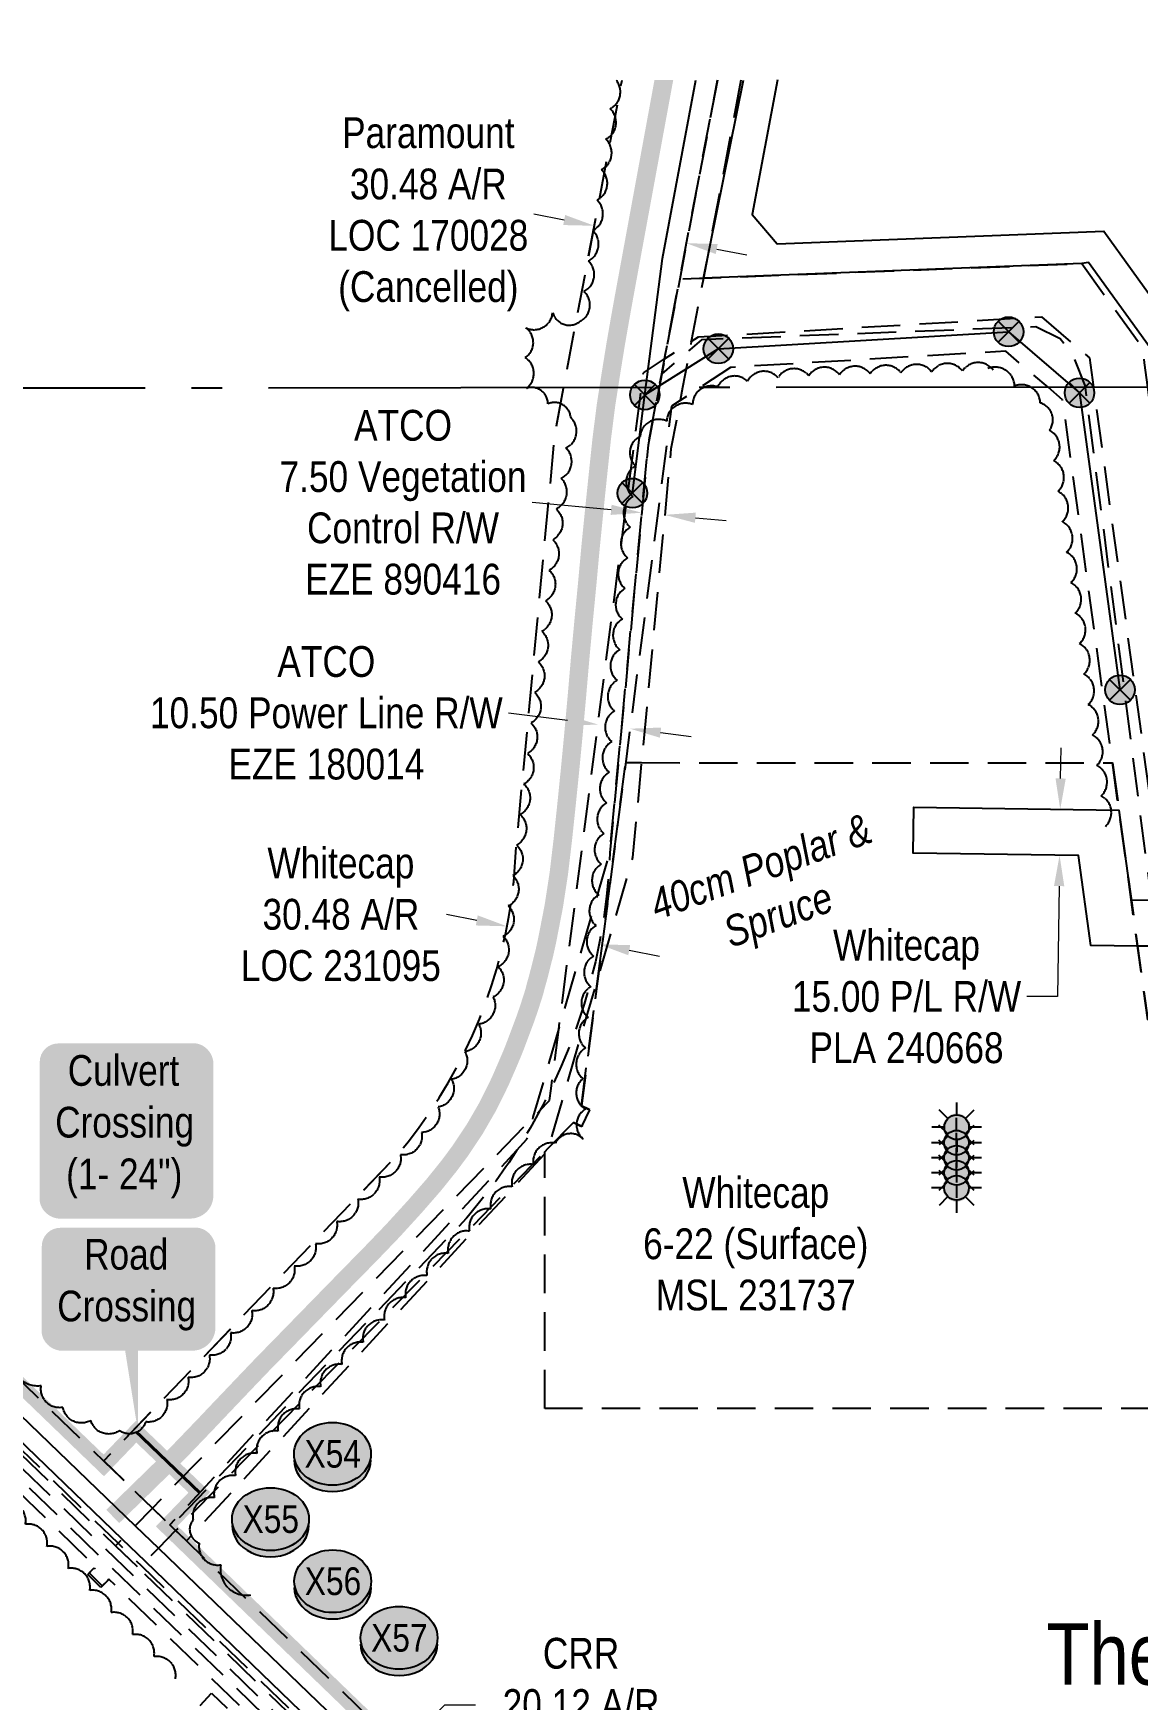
# Model space of a CAD drawing. Extents: x 500622 to 512229, y 6022177 to 6028063.
# Drawn here: x 505029 to 505388, y 6025119 to 6025661 of the extents above; entities that cross this region are included whole.
import ezdxf
from ezdxf.enums import TextEntityAlignment as Align

# ---------------------------------------------------------------- set-up
doc = ezdxf.new("R2010")
doc.units = 0
doc.header["$LTSCALE"] = 5
doc.header["$PDMODE"] = 3
doc.header["$PDSIZE"] = 30
for name, pattern in [('0', [1, 1, 0]), ('foc-ACCESSROAD', [3.75, 2.5, -1.25]), ('foc-FLOWLINE', [3.75, 2.5, -1.25]), ('foc-QUARTERLINE', [33, 25, -3, 2, -3]), ('POWERLINE5', [7.8, 2.4, -0.6, 0.6, -0.6, 0.6, -0.6, 2.4])]:
    doc.linetypes.add(name, pattern=pattern)
doc.layers.get('Defpoints').update_dxf_attribs({"color": 9})
for name, color, linetype, lineweight in [('AS-GENERAL', 48, 'Continuous', 18), ('C-AR-T', 13, 'Continuous', 9), ('C-RW-T', 13, 'Continuous', 9), ('C-WS-T', 13, 'Continuous', 9), ('F-AR-T', 190, 'Continuous', 9), ('F-EZE-T', 190, 'Continuous', 9)]:
    doc.layers.add(name, color=color, linetype=linetype, lineweight=lineweight)
for name, color, linetype in [('AS-POWER', 104, 'foc-POWER'), ('AS-POWER-EXISTING', 72, 'POWERLINE5'), ('AS-ROADS', 254, 'Continuous'), ('C-AR', 13, 'foc-ACCESSROAD'), ('C-RW', 13, 'Continuous'), ('C-SYMBOL', 7, 'Continuous'), ('C-WS', 13, 'foc-ACCESSROAD'), ('C-WS-S', 13, 'Continuous'), ('CG-NOTES', 7, 'Continuous'), ('F-AR', 190, 'foc-ACCESSROAD'), ('F-EZE', 190, 'foc-FLOWLINE'), ('F-RW', 190, 'Continuous'), ('L-QSEC', 8, 'foc-QUARTERLINE'), ('P-CROSSINGS', 250, 'Continuous'), ('T-BUSH', 110, '0'), ('T-BUSH-T', 110, 'Continuous')]:
    doc.layers.add(name, color=color, linetype=linetype)
doc.layers.add('P-PROPOSED-WL2', color=7, linetype='Continuous', true_color=0x05c1ff)
doc.styles.add('175L', font='ARIALN.TTF', dxfattribs={"height": 20})
doc.styles.add('80', font='ARIALN.TTF', dxfattribs={"height": 10})
doc.styles.add('80CG', font='ARIALN.TTF', dxfattribs={"height": 10})
doc.styles.add('80LS', font='ARIALNI.TTF', dxfattribs={"height": 10})
doc.styles.add('Crossing', font='ARIALN.TTF', dxfattribs={"height": 10})
doc.styles.add('foc-LtypeFont', font='ARIALN.TTF', dxfattribs={"height": 7.35})
doc.linetypes.add('foc-POWER', pattern='A,6,-1,["P",foc-LtypeFont,S=0.2,R=0,X=-0.625,Y=-0.75],-1.24,4', length=12.24)
doc.dimstyles.new('Compass 5 000', dxfattribs={"dimscale": 5, "dimtxt": 9, "dimasz": 2, "dimexe": 0.2, "dimexo": 0.0625, "dimgap": 0.5, "dimtad": 0, "dimtih": 1, "dimtoh": 1, "dimzin": 0, "dimdsep": 46, "dimtxsty": '80CG', "dimcen": 0.1, "dimse1": 1, "dimse2": 1, "dimclrd": 256, "dimclrt": 256, "dimaunit": 1, "dimadec": 4, "dimazin": 0, "dimtfac": 0.06, "dimtofl": 0, "dimtmove": 0, "dimatfit": 1, "dimfxl": 0.2, "dimtolj": 1, "dimtzin": 0, "dimlwd": -1, "dimarcsym": 0})

# ---------------------------------------------------------------- blocks, each defined once
blk = doc.blocks.new('*D1031')
at = {"layer": 'Defpoints', "color": 0, "transparency": 16777216}
for p in [(505128.85, 6025122.39), (505114.87, 6025107.91), (505148.79, 6025103.13)]:
    blk.add_point(p, dxfattribs=at)
at = {"layer": 'F-AR-T', "transparency": 16777216}
for p, q in [((505155.73, 6025110.33), (505162.68, 6025117.52)), ((505162.68, 6025117.52), (505172.68, 6025117.52)), ((505127.86, 6025081.47), (505120.91, 6025074.28))]:
    blk.add_line(p, q, dxfattribs=at)
for points in [[(505154.53, 6025111.49), (505156.93, 6025109.17), (505148.79, 6025103.13)], [(505126.66, 6025082.63), (505129.06, 6025080.31), (505134.81, 6025088.66)]]:
    blk.add_solid(points, dxfattribs=at)
at = {"layer": 'F-AR-T', "transparency": 16777216, "insert": (505206.99, 6025117.52), "char_height": 10, "attachment_point": 5, "style": '80CG'}
blk.add_mtext('\\A1;CRR\\P20.12 A/R\\PLOC 211108', dxfattribs=at)
blk = doc.blocks.new('*D1083')
at = {"layer": 'Defpoints', "color": 0, "transparency": 16777216}
for p in [(505213.18, 6025441.44), (505212.49, 6025436.11), (505223.59, 6025440.1)]:
    blk.add_point(p, dxfattribs=at)
at = {"layer": 'F-EZE-T', "transparency": 16777216}
for p, q in [((505202.58, 6025437.38), (505183.39, 6025439.86)), ((505232.82, 6025433.49), (505242.74, 6025432.21))]:
    blk.add_line(p, q, dxfattribs=at)
for points in [[(505202.79, 6025439.04), (505202.36, 6025435.73), (505212.49, 6025436.11)], [(505233.03, 6025435.14), (505232.61, 6025431.83), (505222.9, 6025434.76)]]:
    blk.add_solid(points, dxfattribs=at)
at = {"layer": 'F-EZE-T', "transparency": 16777216, "insert": (505124.24, 6025439.86), "char_height": 10, "attachment_point": 5, "style": '80CG'}
blk.add_mtext('\\A1;ATCO\\P10.50 Power Line R/W\\PEZE 180014', dxfattribs=at)
blk = doc.blocks.new('*D1084')
at = {"layer": 'Defpoints', "color": 0, "transparency": 16777216}
for p in [(505226.73, 6025504.96), (505223.21, 6025467.49), (505230.67, 6025466.79)]:
    blk.add_point(p, dxfattribs=at)
at = {"layer": 'F-EZE-T', "transparency": 16777216}
for p, q in [((505216.77, 6025505.9), (505191.11, 6025508.3)), ((505244.14, 6025503.33), (505254.1, 6025502.39))]:
    blk.add_line(p, q, dxfattribs=at)
for points in [[(505216.92, 6025507.55), (505216.61, 6025504.24), (505226.73, 6025504.96)], [(505244.3, 6025504.99), (505243.99, 6025501.67), (505234.18, 6025504.26)]]:
    blk.add_solid(points, dxfattribs=at)
at = {"layer": 'F-EZE-T', "transparency": 16777216, "insert": (505149.15, 6025508.3), "char_height": 10, "attachment_point": 5, "style": '80CG'}
blk.add_mtext('\\A1;ATCO\\P7.50 Vegetation\\PControl R/W\\PEZE 890416', dxfattribs=at)
blk = doc.blocks.new('POWERPOLE')
h = blk.add_hatch(color=255)
edge = h.paths.add_edge_path()
edge.add_arc((0, 0), 0.96, 0, 360)
at = {"linetype": 'Continuous'}
for p, q in [((0.68, -0.68), (-0.68, 0.68)), ((-0.68, -0.68), (0.68, 0.68))]:
    blk.add_line(p, q, dxfattribs=at)
blk.add_circle((0, 0), 0.96, dxfattribs=at)
blk = doc.blocks.new('*D1154')
at = {"layer": 'C-AR-T', "transparency": 16777216}
for p, q in [((505173.11, 6025372.45), (505163.3, 6025374.37)), ((505222.65, 6025362.76), (505232.46, 6025360.84))]:
    blk.add_line(p, q, dxfattribs=at)
for points in [[(505173.43, 6025374.08), (505172.79, 6025370.81), (505182.92, 6025370.53)], [(505222.97, 6025364.4), (505222.33, 6025361.13), (505212.83, 6025364.68)]]:
    blk.add_solid(points, dxfattribs=at)
at = {"layer": 'Defpoints', "color": 0, "transparency": 16777216}
for p in [(505182.92, 6025370.53), (505183.26, 6025372.25), (505213.17, 6025366.4)]:
    blk.add_point(p, dxfattribs=at)
at = {"layer": 'C-AR-T', "transparency": 16777216, "insert": (505128.96, 6025374.37), "char_height": 10, "attachment_point": 5, "style": '80CG'}
blk.add_mtext('\\A1;Whitecap\\P30.48 A/R\\PLOC 231095', dxfattribs=at)
blk = doc.blocks.new('*U1156')
h = blk.add_hatch(color=59)
edge = h.paths.add_edge_path()
edge.add_line((-21.5, -20), (21.5, -20))
edge.add_arc((21.5, -14), 6, 270, 360)
edge.add_line((27.5, -14), (27.5, 12.5))
edge.add_arc((21.5, 12.5), 6, 0, 90)
edge.add_line((21.5, 18.5), (-21.5, 18.5))
edge.add_arc((-21.5, 12.5), 6, 90, 180)
edge.add_line((-27.5, 12.5), (-27.5, -14))
edge.add_arc((-21.5, -14), 6, 180, 270)
at = {"color": 1, "flags": 128}
blk.add_lwpolyline([(-21.5, -20, 3, 3, 0), (21.5, -20, 3, 3, 0.414214), (27.5, -14, 3, 3, 0), (27.5, 12.5, 3, 0, 0.414214), (21.5, 18.5, 0, 0, 0), (-21.5, 18.5, 0, 0, 0.414214), (-27.5, 12.5, 0, 0, 0), (-27.5, -14, 0, 3, 0.414214)], format="xyseb", close=True, dxfattribs=at)
blk.add_lwpolyline([(3.85, -48.15, 0, 7.5, 0), (0, 0, 0, 0, 0)], format="xyseb", dxfattribs=at)
at = {"color": 1, "style": '80'}
blk.add_attdef('ENTER_TEXT_001', (-35.99, -5), '', height=10, dxfattribs=at)
blk = doc.blocks.new('*U1148')
h = blk.add_hatch(color=254)
edge = h.paths.add_edge_path()
edge.add_line((-21.5, -28.5), (21.5, -28.5))
edge.add_arc((21.5, -22.5), 6, 270, 360)
edge.add_line((27.5, -22.5), (27.5, 21))
edge.add_arc((21.5, 21), 6, 0, 90)
edge.add_line((21.5, 27), (-21.5, 27))
edge.add_arc((-21.5, 21), 6, 90, 180)
edge.add_line((-27.5, 21), (-27.5, -22.5))
edge.add_arc((-21.5, -22.5), 6, 180, 270)
at = {"color": 160, "flags": 128}
blk.add_lwpolyline([(-21.5, -28.5, 3, 3, 0), (21.5, -28.5, 3, 3, 0.414214), (27.5, -22.5, 3, 3, 0), (27.5, 21, 3, 0, 0.414214), (21.5, 27, 0, 0, 0), (-21.5, 27, 0, 0, 0.414214), (-27.5, 21, 0, 0, 0), (-27.5, -22.5, 0, 3, 0.414214)], format="xyseb", close=True, dxfattribs=at)
at = {"color": 160, "style": '80'}
blk.add_attdef('ENTER_TEXT_001', (-26.85, -4.92), '', height=10, dxfattribs=at)
blk = doc.blocks.new('*D1155')
at = {"layer": 'Defpoints', "color": 0, "transparency": 16777216}
for p in [(505212.75, 6025605.67), (505211.33, 6025598.22), (505242.66, 6025599.99)]:
    blk.add_point(p, dxfattribs=at)
at = {"layer": 'F-AR-T', "transparency": 16777216}
for p, q in [((505201.51, 6025600.09), (505191.68, 6025601.96)), ((505251.07, 6025590.67), (505260.89, 6025588.81))]:
    blk.add_line(p, q, dxfattribs=at)
for points in [[(505201.82, 6025601.73), (505201.2, 6025598.45), (505211.33, 6025598.22)], [(505251.38, 6025592.31), (505250.76, 6025589.04), (505241.24, 6025592.54)]]:
    blk.add_solid(points, dxfattribs=at)
at = {"layer": 'F-AR-T', "transparency": 16777216, "insert": (505157.37, 6025601.96), "char_height": 10, "attachment_point": 5, "style": '80CG'}
blk.add_mtext('\\A1;Paramount\\P30.48 A/R\\PLOC 170028\\P(Cancelled)', dxfattribs=at)
blk = doc.blocks.new('xing2')
h = blk.add_hatch(color=50)
h.dxf.hatch_style = 1
edge = h.paths.add_edge_path()
edge.add_ellipse((0, 0), major_axis=(-12.5, 0), ratio=0.816297, start_angle=0, end_angle=360)
h = blk.add_hatch(color=250)
h.dxf.hatch_style = 1
edge = h.paths.add_edge_path()
edge.add_ellipse((0, -2.05), major_axis=(-12.5, 0), ratio=0.816297, start_angle=0, end_angle=180)
edge.add_line((12.5, -2.05), (12.5, 0))
edge.add_ellipse((0, 0), major_axis=(-12.5, 0), ratio=0.816297, start_angle=0, end_angle=180, ccw=False)
edge.add_line((-12.5, 0), (-12.5, -2.05))
at = {"color": 250}
blk.add_ellipse((0, 0), major_axis=(-12.5, 0), ratio=0.816297, dxfattribs=at)
blk.add_ellipse((0, -2.05), major_axis=(-12.5, 0), ratio=0.816297, start_param=0, end_param=3.141593, dxfattribs=at)
at = {"color": 250, "style": 'Crossing'}
blk.add_attdef('CROSSING', text='', height=9, dxfattribs=at).set_placement((0.09, 0.02), align=Align.MIDDLE_CENTER)
at = {"color": 250, "style": 'Crossing', "flags": 1}
for tag, p in [('OWNER', (0.09, -12.49)), ('DESCRIPTION', (0.09, -25.77)), ('LOCATION', (0.09, -39.3)), ('DWG_REF', (0.09, -52.84))]:
    blk.add_attdef(tag, text='', height=9, dxfattribs=at).set_placement(p, align=Align.MIDDLE_CENTER)
blk = doc.blocks.new('*D1297')
at = {"layer": 'C-RW-T', "transparency": 16777216}
for p, q in [((505362.82, 6025418.58), (505362.96, 6025428.58)), ((505362.33, 6025383.59), (505361.83, 6025347.67)), ((505361.83, 6025347.67), (505351.83, 6025347.67))]:
    blk.add_line(p, q, dxfattribs=at)
for points in [[(505361.15, 6025418.61), (505364.49, 6025418.56), (505362.68, 6025408.58)], [(505360.66, 6025383.62), (505364, 6025383.57), (505362.47, 6025393.59)]]:
    blk.add_solid(points, dxfattribs=at)
at = {"layer": 'Defpoints', "color": 0, "transparency": 16777216}
for p in [(505350.37, 6025408.76), (505350.16, 6025393.77), (505362.47, 6025393.59)]:
    blk.add_point(p, dxfattribs=at)
at = {"layer": 'C-RW-T', "transparency": 16777216, "insert": (505312.74, 6025347.67), "char_height": 10, "attachment_point": 5, "style": '80CG'}
blk.add_mtext('\\A1;Whitecap\\P15.00 P/L R/W\\PPLA 240668', dxfattribs=at)
blk = doc.blocks.new('GAS')
h = blk.add_hatch(color=255)
h.dxf.hatch_style = 1
edge = h.paths.add_edge_path()
edge.add_arc((0, 0), 0.9, 0, 360)
for p, q in [((-0.57, 0.57), (-1.14, 1.14)), ((0, 0.81), (0, 1.62)), ((0.57, 0.57), (1.14, 1.14)), ((-0.81, 0), (-1.62, 0)), ((1.62, 0), (0.81, 0)), ((-0.57, -0.57), (-1.14, -1.14)), ((0, -0.81), (0, -1.62)), ((1.14, -1.14), (0.57, -0.57))]:
    blk.add_line(p, q)
blk.add_circle((0, 0), 0.8)

msp = doc.modelspace()

# ---------------------------------------------------------------- hatches: boundary and pattern name
at = {"layer": 'AS-ROADS'}
h = msp.add_hatch(color=256, dxfattribs=at)
h.dxf.hatch_style = 1
h.paths.add_polyline_path([(505236.938, 6025645.57), (505230.84, 6025645.564), (505218.035, 6025575.822), (505216.708, 6025568.427), (505215.244, 6025559.996), (505213.76, 6025550.801), (505212.148, 6025540.477), (505210.727, 6025529.272), (505209.529, 6025517.922), (505208.315, 6025506.225), (505207.124, 6025494.314), (505206.025, 6025482.322), (505204.853, 6025470.178), (505203.717, 6025457.892), (505202.664, 6025445.646), (505201.574, 6025433.629), (505200.466, 6025422.004), (505199.299, 6025410.481), (505198.107, 6025399.19), (505196.807, 6025388.181), (505195.185, 6025377.585), (505193.179, 6025367.29), (505192.933, 6025366.071), (505192.662, 6025364.839), (505192.389, 6025363.588), (505192.122, 6025362.389), (505190.235, 6025354.978), (505189.912, 6025353.789), (505189.56, 6025352.568), (505189.22, 6025351.317), (505188.968, 6025350.249), (505188.641, 6025349.176), (505187.141, 6025344.524), (505185.941, 6025341.094), (505182.577, 6025332.148), (505181.725, 6025330.038), (505180.365, 6025326.835), (505178.036, 6025321.484), (505176.487, 6025318.263), (505173.835, 6025313.016), (505169.918, 6025306.237), (505165.361, 6025299.393), (505161.878, 6025294.684), (505158.782, 6025290.828), (505156.836, 6025288.413), (505150.718, 6025281.386), (505143.623, 6025273.613), (505136.246, 6025265.933), (505128.835, 6025258.39), (505121.599, 6025250.981), (505114.745, 6025243.956), (505108.09, 6025237.126), (505101.45, 6025230.336), (505095.256, 6025223.859), (505089.871, 6025218.2), (505085.704, 6025213.83), (505083.603, 6025211.597), (505083.451, 6025211.43), (505073.951, 6025201.55), (505052.751, 6025180.862), (505056.942, 6025176.574), (505078.209, 6025197.326), (505087.83, 6025207.332), (505088.004, 6025207.523), (505090.058, 6025209.706), (505094.211, 6025214.062), (505099.595, 6025219.72), (505105.761, 6025226.167), (505112.381, 6025232.937), (505119.04, 6025239.771), (505125.891, 6025246.793), (505133.119, 6025254.194), (505140.547, 6025261.754), (505148.001, 6025269.514), (505155.195, 6025277.395), (505161.434, 6025284.562), (505163.454, 6025287.069), (505166.629, 6025291.022), (505170.27, 6025295.946), (505175.016, 6025303.072), (505179.111, 6025310.161), (505181.866, 6025315.611), (505183.489, 6025318.987), (505185.874, 6025324.466), (505187.266, 6025327.743), (505188.165, 6025329.969), (505191.579, 6025339.048), (505192.826, 6025342.614), (505194.363, 6025347.383), (505194.76, 6025348.684), (505195.033, 6025349.841), (505195.335, 6025350.951), (505195.686, 6025352.171), (505196.035, 6025353.451), (505197.956, 6025360.998), (505198.245, 6025362.297), (505198.519, 6025363.553), (505198.801, 6025364.834), (505199.062, 6025366.125), (505201.094, 6025376.557), (505202.75, 6025387.376), (505204.067, 6025398.523), (505205.264, 6025409.864), (505206.434, 6025421.417), (505207.545, 6025433.073), (505208.638, 6025445.119), (505209.69, 6025457.36), (505210.823, 6025469.614), (505211.996, 6025481.76), (505213.094, 6025493.742), (505214.281, 6025505.617), (505215.494, 6025517.298), (505216.684, 6025528.58), (505218.086, 6025539.637), (505219.683, 6025549.86), (505221.159, 6025559.005), (505222.613, 6025567.385), (505223.935, 6025574.751)])

# ---------------------------------------------------------------- linework, layer by layer
at = {"layer": 'AS-GENERAL', "const_width": 0.999, "flags": 128}
msp.add_lwpolyline([(505062.424, 6025206.265), (505082.957, 6025186.56)], dxfattribs=at)
at = {"layer": 'AS-POWER', "flags": 128}
for points in [[(505223.693, 6025511.308), (505227.725, 6025543.247), (505233.51, 6025587.609), (505244.234, 6025645.578)], [(505227.731, 6025543.237), (505251.585, 6025558.248), (505345.9, 6025563.768), (505368.95, 6025543.926), (505382.015, 6025447.398)]]:
    msp.add_lwpolyline(points, dxfattribs=at)
at = {"layer": 'C-AR', "flags": 128}
msp.add_lwpolyline([(505251.315, 6025645.585), (505239.036, 6025580.892), (505234.133, 6025554.961), (505233.219, 6025550.133), (505232.337, 6025545.598), (505228.78, 6025526.863), (505216.356, 6025394.461), (505215.935, 6025387.317), (505215.253, 6025380.194), (505214.311, 6025373.099), (505213.11, 6025366.045), (505211.65, 6025359.039), (505209.936, 6025352.092), (505207.968, 6025345.212), (505205.75, 6025338.409), (505203.283, 6025331.69), (505200.573, 6025325.068), (505197.622, 6025318.549), (505197.25, 6025317.802), (505194.434, 6025312.142), (505193.635, 6025310.674), (505191.013, 6025305.857), (505190.435, 6025304.881), (505187.365, 6025299.701), (505186.136, 6025297.79), (505183.493, 6025293.682), (505182.588, 6025292.382), (505179.404, 6025287.81), (505170.464, 6025276.38), (505169.806, 6025275.619), (505073.792, 6025175.566), (505073.384, 6025175.96), (505067.723, 6025181.441), (505051.929, 6025196.773), (505147.292, 6025296.155), (505150.927, 6025300.628), (505154.402, 6025305.225), (505157.715, 6025309.94), (505160.861, 6025314.769), (505161.295, 6025315.489), (505162.628, 6025317.7), (505163.837, 6025319.704), (505166.638, 6025324.741), (505169.262, 6025329.872), (505171.705, 6025335.092), (505173.963, 6025340.393), (505176.035, 6025345.771), (505177.919, 6025351.218), (505179.61, 6025356.727), (505181.108, 6025362.292), (505182.411, 6025367.906), (505183.516, 6025373.562), (505184.424, 6025379.253), (505185.132, 6025384.972), (505185.947, 6025396.468), (505198.584, 6025531.133), (505201.327, 6025545.566), (505220.325, 6025645.553)], dxfattribs=at)
msp.add_lwpolyline([(505369.695, 6025585.944), (505389.328, 6025558.734), (505389.976, 6025553.707), (505391.001, 6025545.764), (505409.043, 6025405.969), (505409.311, 6025403.897), (505410.067, 6025398.034), (505433.588, 6025215.807), (505425.633, 6025214.99), (505413.696, 6025213.764), (505397.276, 6025340.979), (505370.848, 6025545.742), (505370.778, 6025546.296), (505367.227, 6025555.201), (505362.68, 6025561.503), (505354.763, 6025565.363), (505246.087, 6025561.161), (505242.305, 6025557.903), (505233.231, 6025550.143), (505234.131, 6025554.963), (505239.036, 6025580.892), (505245.476, 6025581.142), (505246.724, 6025581.189), (505369.695, 6025585.944)], close=True, dxfattribs=at)
at = {"layer": 'C-RW'}
msp.add_lwpolyline([(505270.829, 6025645.605), (505262.549, 6025601.833), (505270.689, 6025592.358), (505376.837, 6025596.487), (505404.505, 6025558.127), (505405.443, 6025556.827), (505413.402, 6025545.787), (505417.022, 6025540.775), (505430.137, 6025448.951), (505514.292, 6025457.777), (505524.308, 6025378.042), (505514.386, 6025376.796), (505505.591, 6025446.809), (505421.599, 6025438), (505407.471, 6025536.922), (505407.178, 6025537.327), (505401.082, 6025545.774), (505394.68, 6025554.656), (505371.865, 6025586.287), (505369.694, 6025586.008), (505266.254, 6025581.988), (505246.724, 6025581.19), (505259.756, 6025645.594)], dxfattribs=at)
msp.add_lwpolyline([(505270.829, 6025645.605), (505262.549, 6025601.833), (505270.689, 6025592.358), (505376.837, 6025596.487), (505404.505, 6025558.127), (505405.443, 6025556.827), (505413.402, 6025545.787), (505417.022, 6025540.775), (505430.137, 6025448.951), (505514.292, 6025457.777), (505524.308, 6025378.042), (505514.386, 6025376.796), (505505.591, 6025446.809), (505421.599, 6025438), (505407.471, 6025536.922), (505407.178, 6025537.327), (505401.082, 6025545.774), (505394.68, 6025554.656), (505371.865, 6025586.287), (505369.694, 6025586.008), (505266.254, 6025581.988), (505246.724, 6025581.19), (505259.756, 6025645.594)], dxfattribs=at)
msp.add_lwpolyline([(505522.411, 6025377.237), (505522.201, 6025362.247), (505414.492, 6025363.753), (505398.433, 6025363.977), (505394.3, 6025364.035), (505387.814, 6025364.125), (505372.655, 6025364.338), (505368.65, 6025393.507), (505314.928, 6025394.258), (505315.138, 6025409.249), (505381.752, 6025408.319), (505385.754, 6025379.149), (505392.362, 6025379.056), (505396.372, 6025378.999), (505412.554, 6025378.773), (505514.316, 6025377.35), (505518.355, 6025377.294), (505522.411, 6025377.237)], close=True, dxfattribs=at)
at = {"layer": 'C-WS'}
msp.add_lwpolyline([(505379.647, 6025423.678), (505391.105, 6025340.133), (505397.277, 6025340.979), (505413.696, 6025213.764), (505195.231, 6025213.823), (505195.231, 6025296.573), (505195.231, 6025297.274), (505196.311, 6025298.383), (505204.498, 6025306.786), (505206.688, 6025305.727), (505207.198, 6025305.48), (505209.808, 6025310.879), (505209.462, 6025311.047), (505207.108, 6025312.187), (505212.535, 6025354.3), (505221.479, 6025423.722), (505226.624, 6025423.72), (505379.647, 6025423.678)], close=True, dxfattribs=at)
at = {"layer": 'F-AR', "flags": 128}
msp.add_lwpolyline([(504251.495, 6025993.611), (504603.403, 6025629.214), (504690.717, 6025545.058), (504773.32, 6025465.448), (504803.51, 6025436.351), (504932.392, 6025312.134), (505051.91, 6025196.737), (505067.723, 6025181.441), (505073.384, 6025175.96), (505073.792, 6025175.566), (505075.263, 6025174.145), (505078.782, 6025170.747), (505273.201, 6024982.97), (505290.82, 6024965.954), (505302.562, 6024954.614), (505370.179, 6024947.192), (505380.113, 6024946.102), (505595.791, 6024922.436), (505726.848, 6024908.055), (506051.746, 6024873.772), (506074.469, 6024871.374), (506084.412, 6024870.325), (506099.346, 6024868.749), (506166.617, 6024861.649), (506197.108, 6024858.432), (506397.712, 6024837.264), (506427.875, 6024834.081), (507032.806, 6024770.239), (507048.347, 6024768.542), (507067.558, 6024766.57), (507090.453, 6024764.155), (507112.618, 6024761.753), (507129.922, 6024759.856), (507169.525, 6024755.663), (507178.205, 6024754.842), (507219.769, 6024750.516), (507285.703, 6024743.556), (507387.791, 6024732.786), (507402.851, 6024731.196), (507416.299, 6024729.777), (507417.91, 6024729.608), (507422.897, 6024729.083), (507429.871, 6024728.346), (507431.338, 6024728.191), (507434.912, 6024727.814), (507446.941, 6024726.546), (507449.949, 6024726.235), (507450.825, 6024705.898), (507435.739, 6024707.49), (507430.713, 6024708.019), (507426.581, 6024708.456), (507423.673, 6024708.764), (507418.678, 6024709.29), (507411.541, 6024710.042), (507403.551, 6024710.886), (507401.799, 6024711.07), (507386.888, 6024712.644), (507219.8, 6024730.277), (507210.07, 6024731.28), (507199.996, 6024732.276), (507156.386, 6024736.847), (507139.095, 6024738.749), (507106.13, 6024742.271), (507104.934, 6024742.398), (507095.889, 6024743.355), (507082.71, 6024744.743), (507081.935, 6024744.825), (507063.202, 6024746.8), (507062.63, 6024746.86), (506656.919, 6024789.668), (506626.574, 6024792.868), (506427.904, 6024813.842), (506397.74, 6024817.025), (506097.235, 6024848.735), (506082.326, 6024850.308), (506072.337, 6024851.362), (506069.609, 6024851.65), (506052.334, 6024853.474), (506049.619, 6024853.762), (505796.286, 6024880.49), (505724.694, 6024888.046), (505595.817, 6024902.189), (505395.347, 6024924.186), (505377.902, 6024926.1), (505367.968, 6024927.19), (505293.529, 6024935.36), (505279.276, 6024949.126), (505258.139, 6024969.541), (505240.52, 6024986.557), (505157.7, 6025066.55), (505143.207, 6025080.548), (504908.937, 6025306.818), (504803.539, 6025408.392), (504773.35, 6025437.487), (504737.941, 6025471.611), (504723.447, 6025485.579), (504661.759, 6025545.028), (504589.183, 6025614.976), (504239.993, 6025976.527), (504235.87, 6025976.477), (503970.903, 6025971.592), (503965.562, 6025971.495), (503961.463, 6025971.427), (503957.66, 6025971.35), (503954.123, 6025971.285), (503933.727, 6025970.911), (503939.681, 6025980.532), (503940.276, 6025981.494), (503942.405, 6025984.933), (503945.718, 6025990.356), (503946.23, 6025991.112), (503957.205, 6025991.311), (503967.794, 6025991.503), (503970.884, 6025991.559), (504248.614, 6025996.595), (504251.495, 6025993.611)], close=True, dxfattribs=at)
msp.add_lwpolyline([(505251.315, 6025645.585), (505239.036, 6025580.892), (505234.132, 6025554.962), (505233.216, 6025550.135), (505232.337, 6025545.598), (505228.78, 6025526.863), (505216.356, 6025394.461), (505215.935, 6025387.317), (505215.253, 6025380.194), (505214.311, 6025373.099), (505213.11, 6025366.045), (505211.65, 6025359.039), (505209.936, 6025352.092), (505207.968, 6025345.212), (505205.75, 6025338.409), (505203.283, 6025331.69), (505200.573, 6025325.068), (505197.622, 6025318.549), (505197.25, 6025317.802), (505194.434, 6025312.142), (505193.635, 6025310.674), (505191.013, 6025305.857), (505190.435, 6025304.881), (505187.365, 6025299.701), (505186.136, 6025297.79), (505183.493, 6025293.682), (505182.588, 6025292.382), (505179.404, 6025287.81), (505170.464, 6025276.38), (505169.806, 6025275.619), (505073.792, 6025175.566), (505073.384, 6025175.96), (505067.723, 6025181.439), (505051.931, 6025196.774), (505147.292, 6025296.155), (505150.927, 6025300.628), (505154.402, 6025305.225), (505157.715, 6025309.94), (505160.861, 6025314.769), (505161.295, 6025315.489), (505162.628, 6025317.7), (505163.837, 6025319.704), (505166.638, 6025324.741), (505169.262, 6025329.872), (505171.705, 6025335.092), (505173.963, 6025340.393), (505176.035, 6025345.771), (505177.919, 6025351.218), (505179.61, 6025356.727), (505181.108, 6025362.292), (505182.411, 6025367.906), (505183.516, 6025373.562), (505184.424, 6025379.253), (505185.132, 6025384.972), (505185.947, 6025396.468), (505198.584, 6025531.133), (505201.327, 6025545.566), (505220.325, 6025645.553)], dxfattribs=at)
at = {"layer": 'F-EZE', "flags": 128}
for points in [[(503178.508, 6026726.636), (503253.993, 6026652.668), (503256.321, 6026654.793), (503260.368, 6026650.361), (503258.163, 6026648.348), (503262.592, 6026642.72), (503308.388, 6026587.238), (503311.073, 6026584.476), (503334.711, 6026560.158), (503366.2, 6026527.765), (503366.874, 6026527.072), (503391.835, 6026514.367), (503417.101, 6026501.508), (503426.869, 6026497.307), (503432.572, 6026494.686), (503433.002, 6026495.408), (503434.256, 6026497.313), (503436.426, 6026500.608), (503439.135, 6026504.722), (503443.145, 6026510.812), (503443.866, 6026511.872), (503446.838, 6026516.422), (503451.851, 6026513.121), (503450.33, 6026510.811), (503448.148, 6026507.497), (503446.321, 6026504.721), (503441.445, 6026497.316), (503440.756, 6026496.269), (503438.224, 6026492.424), (503441.986, 6026490.806), (503552.242, 6026378.243), (503581.756, 6026348.113), (503677.055, 6026250.828), (503934.077, 6025988.455), (503941.244, 6025986.096), (503942.803, 6025985.581), (503956.065, 6025981.088), (503957.056, 6025980.891), (503966.272, 6025977.857), (503970.898, 6025976.335), (503976.888, 6025974.363), (504231.225, 6025981.286), (504239.354, 6025981.508), (504243.548, 6025981.622), (504244.005, 6025981.635), (504260.85, 6025963.706), (504415.54, 6025799.074), (504514.391, 6025693.879), (504555.616, 6025654.046), (504668.439, 6025545.035), (504773.343, 6025443.68), (504803.533, 6025414.511), (505056.584, 6025170.01), (505064.131, 6025162.718), (505121.189, 6025107.593), (505120.386, 6025106.761), (505118.3, 6025104.603), (505116.215, 6025102.445), (505113.891, 6025100.04), (505107.044, 6025106.655), (505104.788, 6025104.284), (505136.413, 6025074.188), (505148.624, 6025062.568), (505150.81, 6025064.721), (505153.178, 6025062.317), (505155.023, 6025060.445), (505152.974, 6025058.428), (505217.677, 6024996.857), (505232.384, 6024988.111), (505239.788, 6024987.264), (505249.744, 6024986.126), (505259.698, 6024984.988), (505272.644, 6024983.508), (505372.925, 6024972.044), (505595.76, 6024947.59), (505729.555, 6024932.908), (506054.394, 6024898.619), (506077.115, 6024896.221), (506087.015, 6024894.915), (506087.509, 6024899.638), (506099.497, 6024898.352), (506102.429, 6024898.037), (506101.952, 6024893.594), (506107.432, 6024893.012), (506105.846, 6024878.09), (506100.351, 6024878.674), (506099.318, 6024868.758), (506098.481, 6024860.874), (506097.837, 6024854.811), (506097.206, 6024848.744), (506096.43, 6024842.034), (506170.129, 6024834.14), (506170.033, 6024841.051), (506169.949, 6024847.191), (506169.864, 6024853.332), (506169.754, 6024861.318), (506169.541, 6024876.751), (506175.542, 6024876.833), (506175.765, 6024860.684), (506175.875, 6024852.698), (506175.96, 6024846.557), (506176.045, 6024840.417), (506176.141, 6024833.495), (506397.751, 6024809.756), (506427.914, 6024806.524), (506626.097, 6024785.286), (506656.44, 6024782.035), (507018.375, 6024743.27), (507068.556, 6024737.896), (507087.885, 6024735.826), (507110.954, 6024733.355), (507138.525, 6024730.401), (507149.975, 6024729.176), (507167.813, 6024727.267), (507213.486, 6024722.379), (507219.814, 6024721.702), (507223.602, 6024721.296), (507384.284, 6024704.1), (507399.193, 6024702.505), (507400.016, 6024702.416), (507400.982, 6024704.098), (507404.857, 6024710.748), (507406.439, 6024713.471), (507415.935, 6024729.815), (507417.804, 6024733.032), (507422.547, 6024741.196), (507424.002, 6024743.694), (507429.129, 6024752.524), (507433.934, 6024760.795), (507445.287, 6024780.276), (507446.171, 6024751.986), (507441.367, 6024743.711), (507434.776, 6024732.373), (507432.288, 6024728.09), (507423.448, 6024712.875), (507421.209, 6024709.025), (507418.931, 6024705.102), (507417.35, 6024702.38), (507416.355, 6024700.668), (507419.218, 6024700.361), (507424.208, 6024699.827), (507436.271, 6024698.537), (507439.104, 6024698.234), (507467.004, 6024695.293), (507514.016, 6024690.196), (507526.476, 6024688.901), (507529.721, 6024688.587), (507541.413, 6024687.456), (507556.49, 6024685.971), (508021.797, 6024636.852), (508051.961, 6024633.674), (508194.174, 6024618.69), (508193.849, 6024615.653), (508193.697, 6024614.226), (508206.063, 6024612.922), (508245.85, 6024608.719), (508255.797, 6024607.669), (508257.838, 6024607.453), (508260.552, 6024606.814), (508273.168, 6024603.848), (508283.396, 6024601.443), (508292.995, 6024599.186), (508296.041, 6024598.47), (508296.372, 6024598.393), (508299.086, 6024597.566), (508316.177, 6024592.357), (508323.494, 6024590.127), (508323.496, 6024588.826), (508323.506, 6024583.849), (508317.224, 6024585.763), (508316.189, 6024586.078), (508299.098, 6024591.287), (508296.053, 6024592.215), (508294.808, 6024592.595), (508293.007, 6024593.018), (508283.392, 6024595.279), (508260.608, 6024600.622), (508256.828, 6024601.524), (508255.165, 6024601.7), (508205.431, 6024606.951), (508193.058, 6024608.257), (508192.579, 6024603.773), (508051.987, 6024618.583), (508021.823, 6024621.76), (507594.246, 6024666.795), (507525.331, 6024674.057), (507509.745, 6024675.7), (507475.483, 6024679.311), (507467.914, 6024680.109), (507462.678, 6024680.661), (507452.148, 6024681.771), (507437.346, 6024683.33), (507425.122, 6024684.638), (507420.136, 6024685.172), (507408.1, 6024686.46), (507407.654, 6024685.442), (507404.066, 6024679.518), (507398.326, 6024682.853), (507391.092, 6024687.056), (507391.761, 6024688.208), (507382.524, 6024689.197), (507247.954, 6024703.598), (507237.88, 6024704.676), (507219.838, 6024706.608), (507192.094, 6024709.631), (507172.23, 6024711.703), (507136.927, 6024715.481), (507121.768, 6024717.105), (507098.622, 6024719.583), (507079.294, 6024721.653), (506878.898, 6024743.12), (506655.499, 6024767.048), (506625.157, 6024770.298), (506427.936, 6024791.431), (506397.772, 6024794.662), (506176.35, 6024818.381), (506176.385, 6024815.778), (506170.384, 6024815.695), (506170.337, 6024819.026), (506094.828, 6024827.114), (506094.512, 6024824.166), (506079.592, 6024825.767), (506079.908, 6024828.713), (506074.464, 6024829.296), (506075.706, 6024840.89), (506076.062, 6024844.216), (506081.509, 6024843.633), (506082.293, 6024850.319), (506082.921, 6024856.387), (506083.565, 6024862.45), (506084.398, 6024870.329), (506085.45, 6024880.263), (506075.513, 6024881.313), (506052.805, 6024883.709), (505727.938, 6024917.989), (505595.779, 6024932.492), (505371.276, 6024957.127), (505290.392, 6024966.368), (505277.446, 6024967.846), (505267.492, 6024968.984), (505257.538, 6024970.121), (505241.113, 6024971.998), (505227.506, 6024973.552), (505208.555, 6024984.822), (505147.343, 6025043.072), (505145.543, 6025044.785), (505085.276, 6024985.404), (505084.436, 6024984.182), (505075.131, 6024970.66), (505067.289, 6024959.265), (505060.214, 6024948.982), (505049.216, 6024932.999), (505040.562, 6024938.953), (505060.194, 6024967.483), (505061.025, 6024968.69), (505063.243, 6024971.914), (505075.362, 6024989.487), (505059.88, 6025002.545), (505056.217, 6025005.574), (505060.043, 6025010.199), (505064.298, 6025006.68), (505079.305, 6024994.267), (505137.93, 6025052.031), (505125.44, 6025063.916), (505083.572, 6025103.758), (505076.629, 6025110.366), (505086.974, 6025121.236), (505093.917, 6025114.628), (505096.253, 6025117.082), (505053.573, 6025158.319), (505053.107, 6025157.841), (505051.448, 6025156.147), (505047.165, 6025160.346), (505048.788, 6025162.012), (505049.256, 6025162.49), (504803.549, 6025399.891), (504773.359, 6025429.06), (504733.686, 6025467.39), (504719.211, 6025481.376), (504653.338, 6025545.019), (504509.069, 6025684.415), (504506.884, 6025682.259), (504502.668, 6025686.531), (504504.854, 6025688.689), (504253.121, 6025956.594), (504219.838, 6025970.469), (503978.395, 6025963.896), (503977.9, 6025960.518), (503971.961, 6025961.388), (503972.456, 6025964.763), (503970.909, 6025965.272), (503964.105, 6025967.512), (503956.801, 6025969.916), (503953.88, 6025970.878), (503952.721, 6025971.26), (503937.121, 6025976.395), (503928.363, 6025979.278), (503567.067, 6026348.099), (503537.552, 6026378.229), (503528.995, 6026386.972), (503444.227, 6026473.507), (503429.842, 6026479.694), (503427.962, 6026476.838), (503422.948, 6026480.139), (503424.241, 6026482.102), (503410.727, 6026487.914), (503392.38, 6026497.25), (503360.56, 6026513.447), (503358.544, 6026510.713), (503353.713, 6026514.275), (503355.728, 6026517.009), (503345.956, 6026527.047), (503337.595, 6026535.663), (503311.092, 6026562.928), (503306.106, 6026568.057), (503305.595, 6026568.583), (503299.283, 6026575.076), (503296.955, 6026572.997), (503292.957, 6026577.473), (503294.939, 6026579.244), (503295.284, 6026579.553), (503245.036, 6026640.427), (503178.525, 6026705.607), (503148.344, 6026735.183), (503101.87, 6026780.723), (503016.154, 6026864.722), (502975.174, 6026904.882), (502958.887, 6026920.844), (502951.715, 6026929.499), (502945.148, 6026937.229), (502943.151, 6026939.836), (502939.184, 6026944.624), (502935.572, 6026948.985), (502939.31, 6026952.543), (502941.891, 6026955), (502946.472, 6026959.354), (502950.288, 6026954.743), (502956.234, 6026947.565), (502962.72, 6026939.739), (502969.959, 6026931.001), (502986.192, 6026915.093), (503026.586, 6026875.509), (503112.312, 6026791.504), (503148.327, 6026756.213), (503178.508, 6026726.636)], [(504228.042, 6025993.221), (504232.432, 6025988.675), (504238.286, 6025982.614), (504591.304, 6025617.099), (504666.079, 6025545.032), (504773.345, 6025441.659), (504803.535, 6025412.564), (504911.02, 6025308.977), (505055.767, 6025169.171), (505063.316, 6025161.88), (505145.4, 6025082.602), (505143.207, 6025080.548), (505141.014, 6025078.495), (505131.62, 6025087.567), (504906.854, 6025304.658), (504803.544, 6025404.221), (504773.354, 6025433.316), (504735.811, 6025469.499), (504737.941, 6025471.611), (504723.447, 6025485.579), (504721.317, 6025483.466), (504657.439, 6025545.024), (504587.062, 6025612.852), (504235.854, 6025976.493), (504232.39, 6025980.079), (504229.992, 6025982.562), (504224.138, 6025988.624), (504219.843, 6025993.072), (503970.887, 6025988.558), (503967.459, 6025988.496), (503967.298, 6025987.053), (503966.602, 6025980.817), (503965.562, 6025971.495), (503965.348, 6025969.588), (503848.06, 6025773.662), (503848.046, 6025788.244), (503848.041, 6025794.077), (503954.123, 6025971.285), (503955.165, 6025973.025), (503955.314, 6025974.355), (503956.042, 6025980.885), (503956.545, 6025985.388), (503956.723, 6025986.987), (503957.205, 6025991.311), (503957.678, 6025995.55), (503958.044, 6025998.829), (503970.878, 6025999.062), (504241.493, 6026003.969), (504248.614, 6025996.595), (504251.495, 6025993.611), (504228.042, 6025993.221)], [(505356.544, 6025568.637), (505372.199, 6025555.264), (505373.503, 6025545.746), (505401.507, 6025341.559), (505397.276, 6025340.979), (505391.105, 6025340.133), (505363.463, 6025541.684), (505358.719, 6025545.73), (505345.015, 6025557.442), (505255.541, 6025552.194), (505245.576, 6025545.612), (505239.173, 6025541.394), (505236.406, 6025539.568), (505212.535, 6025354.3), (505207.108, 6025312.185), (505209.808, 6025310.879), (505207.198, 6025305.48), (505204.498, 6025306.786), (505196.311, 6025298.383), (505075.263, 6025174.144), (505069.693, 6025168.427), (505065.438, 6025164.059), (505063.316, 6025161.881), (505055.767, 6025169.171), (505057.885, 6025171.346), (505062.141, 6025175.714), (505067.725, 6025181.445), (505191.468, 6025308.45), (505193.635, 6025310.674), (505196.743, 6025313.864), (505197.25, 6025317.802), (505199.72, 6025336.968), (505226.602, 6025545.592), (505227.23, 6025550.473), (505234.136, 6025554.96), (505242.819, 6025560.612), (505245.108, 6025562.1), (505356.544, 6025568.637)], [(505053.107, 6025157.841), (505050.999, 6025155.683), (505046.698, 6025159.862), (505048.788, 6025162.012), (505053.107, 6025157.841)]]:
    msp.add_lwpolyline(points, close=True, dxfattribs=at)
msp.add_lwpolyline([(505258.945, 6025645.593), (505246.724, 6025581.19), (505242.819, 6025560.612), (505242.305, 6025557.903), (505239.973, 6025545.606), (505239.173, 6025541.394), (505236.206, 6025525.764), (505223.728, 6025392.884), (505212.535, 6025354.3), (505196.311, 6025298.383), (505196.039, 6025297.446), (505078.782, 6025170.747), (505075.263, 6025174.145), (505073.792, 6025175.566), (505073.384, 6025175.96), (505186.136, 6025297.79), (505189.405, 6025301.322), (505190.435, 6025304.881), (505191.468, 6025308.45), (505199.72, 6025336.968), (505216.356, 6025394.461), (505228.78, 6025526.863), (505232.337, 6025545.598), (505233.219, 6025550.133), (505234.133, 6025554.961), (505239.036, 6025580.892), (505251.315, 6025645.585)], dxfattribs=at)
at = {"layer": 'F-RW'}
for points in [[(504773.332, 6025454.407), (504803.522, 6025425.276), (505062.141, 6025175.713), (505069.693, 6025168.427), (505151.677, 6025089.322), (505166.171, 6025075.322), (505260.324, 6024984.383), (505277.943, 6024967.367), (505299.003, 6024947.028), (505369.308, 6024939.311), (505379.242, 6024938.221), (505595.801, 6024914.458), (505725.999, 6024900.171), (505797.566, 6024892.62)], [(505796.926, 6024886.556), (505725.346, 6024894.109), (505595.809, 6024908.323), (505378.572, 6024932.16), (505368.638, 6024933.25), (505296.267, 6024941.193), (505268.041, 6024968.454), (505250.422, 6024985.47), (505161.936, 6025070.936), (505147.442, 6025084.936), (505065.438, 6025164.059), (505057.885, 6025171.346), (504803.531, 6025416.793), (504773.341, 6025445.925)]]:
    msp.add_lwpolyline(points, dxfattribs=at)
at = {"layer": 'L-QSEC'}
msp.add_line((505560.387, 6025545.951), (504793.344, 6025545.165), dxfattribs=at)
at = {"layer": 'P-PROPOSED-WL2', "const_width": 4.997, "flags": 128}
msp.add_lwpolyline([(503430.579, 6026498.049), (503816.175, 6026107.167), (503829.067, 6026119.883), (503949.566, 6025997.718), (503967.61, 6025990.5), (504248.197, 6025995.588), (504602.697, 6025628.507), (505051.927, 6025195.31), (505062.424, 6025206.265), (505082.957, 6025186.56), (505072.381, 6025175.539), (505302.114, 6024953.657), (506074.363, 6024870.38)], dxfattribs=at)
at = {"layer": 'T-BUSH', "flags": 128}
for points in [[(505198.968, 6025506.237, 0.520567), (505200.532, 6025516.109, 0.5205671), (505202.097, 6025525.98, 0.5205671), (505203.662, 6025535.852, 0.5205671), (505196.226, 6025540.309, 0.5205671), (505189.227, 6025545.372, 0.5205671), (505188.874, 6025555.36, 0.5205671), (505189.07, 6025565.041, 0.5205671), (505197.775, 6025569.953, 0.5205671), (505206.525, 6025567.013, 0.5205671), (505207.947, 6025576.893, 0.5205671), (505209.362, 6025586.787, 0.5205671), (505210.778, 6025596.681, 0.5205671), (505212.193, 6025606.575, 0.5205671), (505213.609, 6025616.469, 0.5205671), (505215.024, 6025626.363, 0.5205671), (505216.439, 6025636.257, 0.4785315), (505218.414, 6025645.551, 0.4785315)], [(505340.901, 6025551.343, 0.5205671), (505330.911, 6025551.036, 0.5205671), (505320.921, 6025550.728, 0.5205671), (505310.931, 6025550.421, 0.5205671), (505300.941, 6025550.114, 0.5205671), (505290.952, 6025549.806, 0.5205671), (505280.962, 6025549.499, 0.5205671), (505270.996, 6025548.861, 0.5205671), (505261.065, 6025547.73, 0.5205671), (505251.428, 6025545.824, 0.5205671), (505243.241, 6025540.092, 0.5205671), (505234.816, 6025534.732, 0.5205671), (505226.152, 6025529.751, 0.5205671), (505224.681, 6025520.186, 0.5205671), (505223.826, 6025510.227, 0.5205671), (505222.972, 6025500.269, 0.5205671), (505222.117, 6025490.311, 0.5205671), (505221.263, 6025480.353, 0.5205671), (505220.408, 6025470.395, 0.5205671), (505219.554, 6025460.437, 0.5205671), (505218.699, 6025450.479, 0.5205671), (505217.845, 6025440.521, 0.5205671), (505216.99, 6025430.563, 0.5205671), (505216.136, 6025420.605, 0.5205671), (505215.281, 6025410.647, 0.5205671), (505214.427, 6025400.689, 0.5205671), (505213.572, 6025390.731, 0.5205671), (505212.718, 6025380.773, 0.5205671), (505211.863, 6025370.815, 0.5205671), (505211.009, 6025360.857, 0.5205671), (505210.155, 6025350.899, 0.5205671), (505209.3, 6025340.94, 0.5205671), (505208.446, 6025330.982, 0.5205671), (505207.591, 6025321.024, 0.5205671), (505208.443, 6025311.14, 0.5205671), (505207.732, 6025301.373, 0.5205671), (505198.645, 6025300.076, 0.5205671), (505191.482, 6025293.119, 0.5205671), (505184.573, 6025285.897, 0.5205671), (505177.664, 6025278.676, 0.5205671), (505170.754, 6025271.454, 0.5205671), (505163.845, 6025264.232, 0.5205671), (505156.935, 6025257.01, 0.5205671), (505150.026, 6025249.789, 0.5205671), (505143.117, 6025242.567, 0.5205671), (505136.207, 6025235.345, 0.5205671), (505129.298, 6025228.123, 0.5205671), (505122.389, 6025220.902, 0.5205671), (505115.479, 6025213.68, 0.5205671), (505108.57, 6025206.458, 0.5205671), (505101.661, 6025199.236, 0.5205671), (505094.751, 6025192.015, 0.5205671), (505087.842, 6025184.793, 0.5205671), (505080.932, 6025177.571, 0.5205671), (505082.916, 6025170.088, 0.5205671), (505089.962, 6025162.999, 0.5205671), (505099.672, 6025153.231, 0.5205671)], [(505377.367, 6025403.021, 0.5205671), (505375.967, 6025412.923, 0.5205671), (505374.567, 6025422.824, 0.5205671), (505373.167, 6025432.726, 0.5205671), (505371.767, 6025442.627, 0.5205671), (505370.367, 6025452.529, 0.5205671), (505368.967, 6025462.43, 0.5205671), (505367.568, 6025472.332, 0.5205671), (505366.168, 6025482.233, 0.5205671), (505364.768, 6025492.135, 0.5205671), (505363.368, 6025502.036, 0.5205671), (505361.968, 6025511.938, 0.5205671), (505360.568, 6025521.839, 0.5205671), (505359.169, 6025531.741, 0.5205671), (505356.212, 6025540.655, 0.5205671), (505347.849, 6025546.137, 0.5205671), (505339.164, 6025551.831, 0.5205671)], [(505198.951, 6025506.12, -0.5205671), (505197.777, 6025496.195, -0.5205671), (505196.603, 6025486.269, -0.5205671), (505195.428, 6025476.344, -0.5205671), (505194.254, 6025466.419, -0.5205671), (505193.079, 6025456.493, -0.5205671), (505191.905, 6025446.568, -0.5205671), (505190.731, 6025436.642, -0.5205671), (505189.556, 6025426.717, -0.5205671), (505188.382, 6025416.792, -0.5205671), (505187.208, 6025406.866, -0.5205671), (505186.033, 6025396.941, -0.5205671), (505184.859, 6025387.015, -0.5205671), (505183.328, 6025377.141, -0.5205671), (505181.69, 6025367.281, -0.5205671), (505180.053, 6025357.421, -0.5205671), (505178.415, 6025347.562, -0.5205671), (505173.737, 6025338.737, -0.5205671), (505169.25, 6025329.808, -0.5205671), (505164.907, 6025320.806, -0.5205671), (505160.563, 6025311.805, -0.5205671), (505155.193, 6025303.514, -0.5205671), (505148.296, 6025296.281, -0.5205671), (505141.399, 6025289.047, -0.5205671), (505134.502, 6025281.814, -0.5205671), (505127.604, 6025274.58, -0.5205671), (505120.707, 6025267.347, -0.5205671), (505113.81, 6025260.113, -0.5205671), (505106.913, 6025252.88, -0.5205671), (505100.016, 6025245.646, -0.5205671), (505093.119, 6025238.413, -0.5205671), (505086.222, 6025231.179, -0.5205671), (505079.325, 6025223.946, -0.5205671), (505072.428, 6025216.712, -0.5205671), (505065.531, 6025209.479, -0.5205671), (505057.014, 6025206.654, -0.5205671), (505047.691, 6025209.908, -0.5205671), (505038.65, 6025214.169, -0.5205671), (505031.596, 6025221.216, -0.5205671), (505022.725, 6025230.323, -0.5205671)], [(505075.204, 6025125.979, 0.5205671), (505068.242, 6025133.15, 0.5205671), (505061.28, 6025140.321, 0.5205671), (505054.318, 6025147.492, 0.5205671), (505047.356, 6025154.663, 0.5205671), (505040.394, 6025161.835, 0.5205671), (505033.432, 6025169.006, 0.5205671), (505026.471, 6025176.177, 0.5205671), (505019.509, 6025183.348, 0.5205671), (505012.547, 6025190.519, 0.5205671), (505005.585, 6025197.69, 0.5205671), (504998.613, 6025204.873, 0.5205671)]]:
    msp.add_lwpolyline(points, format="xyb", dxfattribs=at)

# ---------------------------------------------------------------- block references
ref = msp.add_blockref('*U1148', (505058.574, 6025305.497), dxfattribs=dict(xscale=0.9984126106049139, yscale=0.9984126106049139, zscale=0.9984126106049139))
ref.add_attrib('ENTER_TEXT_001', 'Culvert', (505040.223, 6025318.698), dxfattribs={"color": 160, "height": 9.9841, "style": '80'})
ref.add_attrib('ENTER_TEXT_002', 'Crossing', (505036.133, 6025301.881), dxfattribs={"color": 160, "height": 9.9841, "style": '80'})
ref.add_attrib('ENTER_TEXT_003', '(1- 24")', (505039.705, 6025285.071), dxfattribs={"color": 160, "height": 9.9841, "style": '80'})
at = {"layer": 'AS-POWER-EXISTING', "xscale": 4.997324750000002, "yscale": 4.997324750000002, "zscale": 4.997324750000002}
for p in [(505345.9, 6025563.768), (505251.585, 6025558.248), (505227.725, 6025543.247), (505368.944, 6025543.932), (505223.683, 6025511.328), (505382.102, 6025447.399)]:
    msp.add_blockref('POWERPOLE', p, dxfattribs=at)
at = {"layer": 'C-WS-S', "color": 3, "xscale": 4.997304999999997, "yscale": 4.997304999999997, "zscale": 4.997304999999997}
for p in [(505329.036, 6025305.209), (505328.977, 6025300.202), (505328.983, 6025295.306), (505328.988, 6025290.41), (505328.994, 6025285.515)]:
    msp.add_blockref('GAS', p, dxfattribs=at)
at = {"layer": 'CG-NOTES'}
ref = msp.add_blockref('*U1156', (505059.239, 6025254.065), dxfattribs=dict(at, xscale=0.9984126106049139, yscale=0.9984126106049139, zscale=0.9984126106049139))
ref.add_attrib('ENTER_TEXT_001', 'Road', (505045.55, 6025258.949), dxfattribs={"layer": '0', "color": 1, "height": 9.9841, "style": '80'})
ref.add_attrib('ENTER_TEXT_002', 'Crossing', (505036.799, 6025242.132), dxfattribs={"layer": '0', "color": 1, "height": 9.9841, "style": '80'})
at = {"layer": 'P-CROSSINGS', "color": 2, "xscale": 0.999461, "yscale": 0.999461, "zscale": 0.999461}
for p, values in [((505126.229, 6025199.063), {'CROSSING': 'X54'}), ((505106.096, 6025177.85), {'CROSSING': 'X55'}), ((505126.311, 6025157.653), {'CROSSING': 'X56'}), ((505147.858, 6025139.261), {'CROSSING': 'X57'})]:
    msp.add_blockref('xing2', p, dxfattribs=at).add_auto_attribs(values)

# ---------------------------------------------------------------- texts
at = {"layer": 'C-SYMBOL', "color": 3, "insert": (505435.222, 6025144.021), "char_height": 19.98922, "width": 215.86803, "attachment_point": 2, "style": '175L'}
msp.add_mtext('Theor. S.W.1/4\\PSec. 22-62-20-W.5M.', dxfattribs=at)
at = {"layer": 'T-BUSH-T', "insert": (505263.608, 6025394.705), "char_height": 9.99465, "width": 75.72787, "attachment_point": 2, "rotation": 20, "style": '80LS'}
msp.add_mtext('40cm Poplar & Spruce', dxfattribs=at)

# ---------------------------------------------------------------- dimensions: what is measured, and where the dimension line sits
at = {"layer": 'C-AR-T', "color": 5}
dim = msp.add_aligned_dim(p1=(505213.17, 6025366.403), p2=(505183.26, 6025372.25), distance=1.753, text='Whitecap\\P30.48 A/R\\PLOC 231095', dimstyle='Compass 5 000', dxfattribs=at)
dim.commit()
dim.dimension.update_dxf_attribs({"geometry": '*D1154', "text_midpoint": (505128.96, 6025374.367)})
at = {"layer": 'C-RW-T'}
dim = msp.add_linear_dim(base=(505362.47, 6025393.593), p1=(505350.373, 6025408.757), p2=(505350.164, 6025393.766), angle=269.19871, text='Whitecap\\P15.00 P/L R/W\\PPLA 240668', dimstyle='Compass 5 000', dxfattribs=at)
dim.commit()
dim.dimension.update_dxf_attribs({"geometry": '*D1297', "text_midpoint": (505312.742, 6025347.666), "dimtype": 161})
at = {"layer": 'F-AR-T', "color": 5}
dim = msp.add_linear_dim(base=(505211.332, 6025598.223), p1=(505242.66, 6025599.987), p2=(505212.747, 6025605.671), angle=169.24207, text='Paramount\\P30.48 A/R\\PLOC 170028\\P(Cancelled)', dimstyle='Compass 5 000', dxfattribs=at)
dim.commit()
dim.dimension.update_dxf_attribs({"geometry": '*D1155', "text_midpoint": (505157.369, 6025601.956), "dimtype": 161})
at = {"layer": 'F-AR-T'}
dim = msp.add_linear_dim(base=(505148.785, 6025103.135), p1=(505114.874, 6025107.913), p2=(505128.853, 6025122.386), angle=45.99561, text='CRR\\P20.12 A/R\\PLOC 211108', dimstyle='Compass 5 000', dxfattribs=at)
dim.commit()
dim.dimension.update_dxf_attribs({"geometry": '*D1031', "text_midpoint": (505206.994, 6025117.521), "dimtype": 161})
at = {"layer": 'F-EZE-T'}
for base, p1, p2, angle, text, picture, middle in [((505226.725, 6025504.961), (505230.668, 6025466.791), (505223.209, 6025467.491), 174.63897, 'ATCO\\P7.50 Vegetation\\PControl R/W\\PEZE 890416', '*D1084', (505149.145, 6025508.303)), ((505212.494, 6025436.105), (505223.59, 6025440.099), (505213.181, 6025441.44), 172.65768, 'ATCO\\P10.50 Power Line R/W\\PEZE 180014', '*D1083', (505124.245, 6025439.856))]:
    dim = msp.add_linear_dim(base=base, p1=p1, p2=p2, angle=angle, text=text, dimstyle='Compass 5 000', dxfattribs=at)
    dim.commit()
    dim.dimension.update_dxf_attribs({"geometry": picture, "text_midpoint": middle, "dimtype": 161})

# ---------------------------------------------------------------- next in the draw order: texts
at = {"layer": 'C-WS-T', "insert": (505263.759, 6025267.283), "char_height": 9.99461, "width": 72.58473, "attachment_point": 5, "style": '80CG', "bg_fill": 2}
msp.add_mtext('\\A1;Whitecap\\P6-22 (Surface)\\PMSL 231737', dxfattribs=at)

doc.saveas('drawing.dxf')
